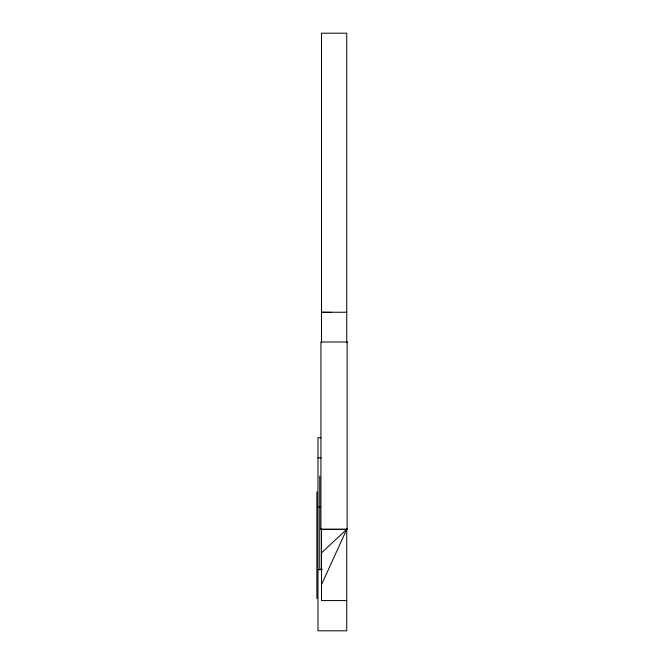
<?xml version="1.0" encoding="UTF-8"?>
<svg xmlns="http://www.w3.org/2000/svg" width="664" height="664" viewBox="0 0 664 664"><rect width="100%" height="100%" fill="white"/><g stroke="black" fill="none" stroke-linecap="round" stroke-linejoin="round"><path stroke-width="1" d="M321.525 584.644L346.749 529.316L321.525 552.88M346.749 312.246L321.525 312.246L331.618 312.404M321.061 437.759L317.973 437.759L317.973 630.8L346.749 630.8L346.749 528.436M317.973 457.869L321.061 457.869M317.973 506.856L320.031 506.856M320.928 529.25L347.123 529.25M321.749 569.065L319.749 569.065L319.749 476.063M317.973 569.67L322.09 569.67M346.749 600.58L321.525 600.58L321.525 528.76M346.749 342.682L346.749 33.2L321.525 33.2L321.525 342.682M316.877 491.899L316.877 598.654M347.123 342.002L320.928 342.002L320.928 529.374L347.123 529.374L347.123 342.002"/></g></svg>
